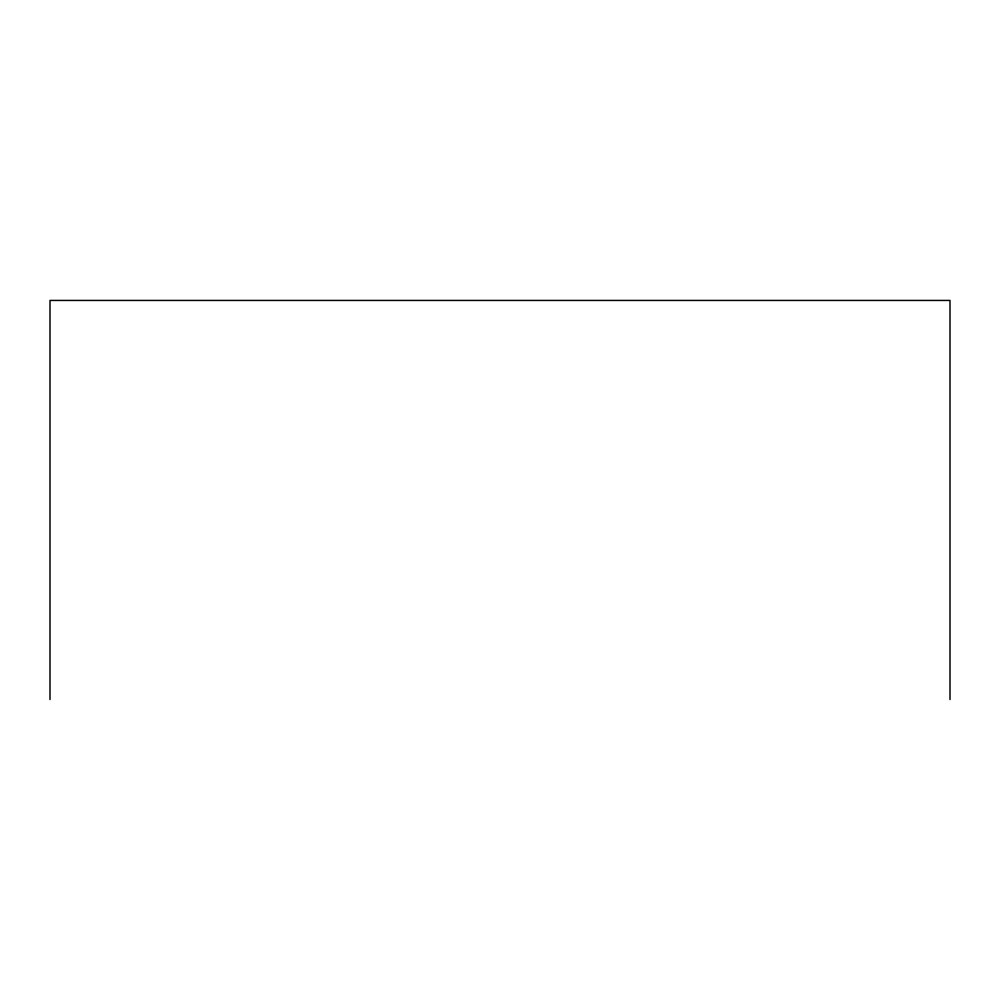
<?xml version="1.0" encoding="UTF-8"?>
<svg xmlns="http://www.w3.org/2000/svg" width="1000" height="1000" viewBox="0 0 1000 1000"><rect width="100%" height="100%" fill="white"/><g stroke="black" fill="none" stroke-linecap="round" stroke-linejoin="round"><path stroke-width="1.5" d="M950 699.562L950 300.438L50 300.438L50 699.562"/></g></svg>
